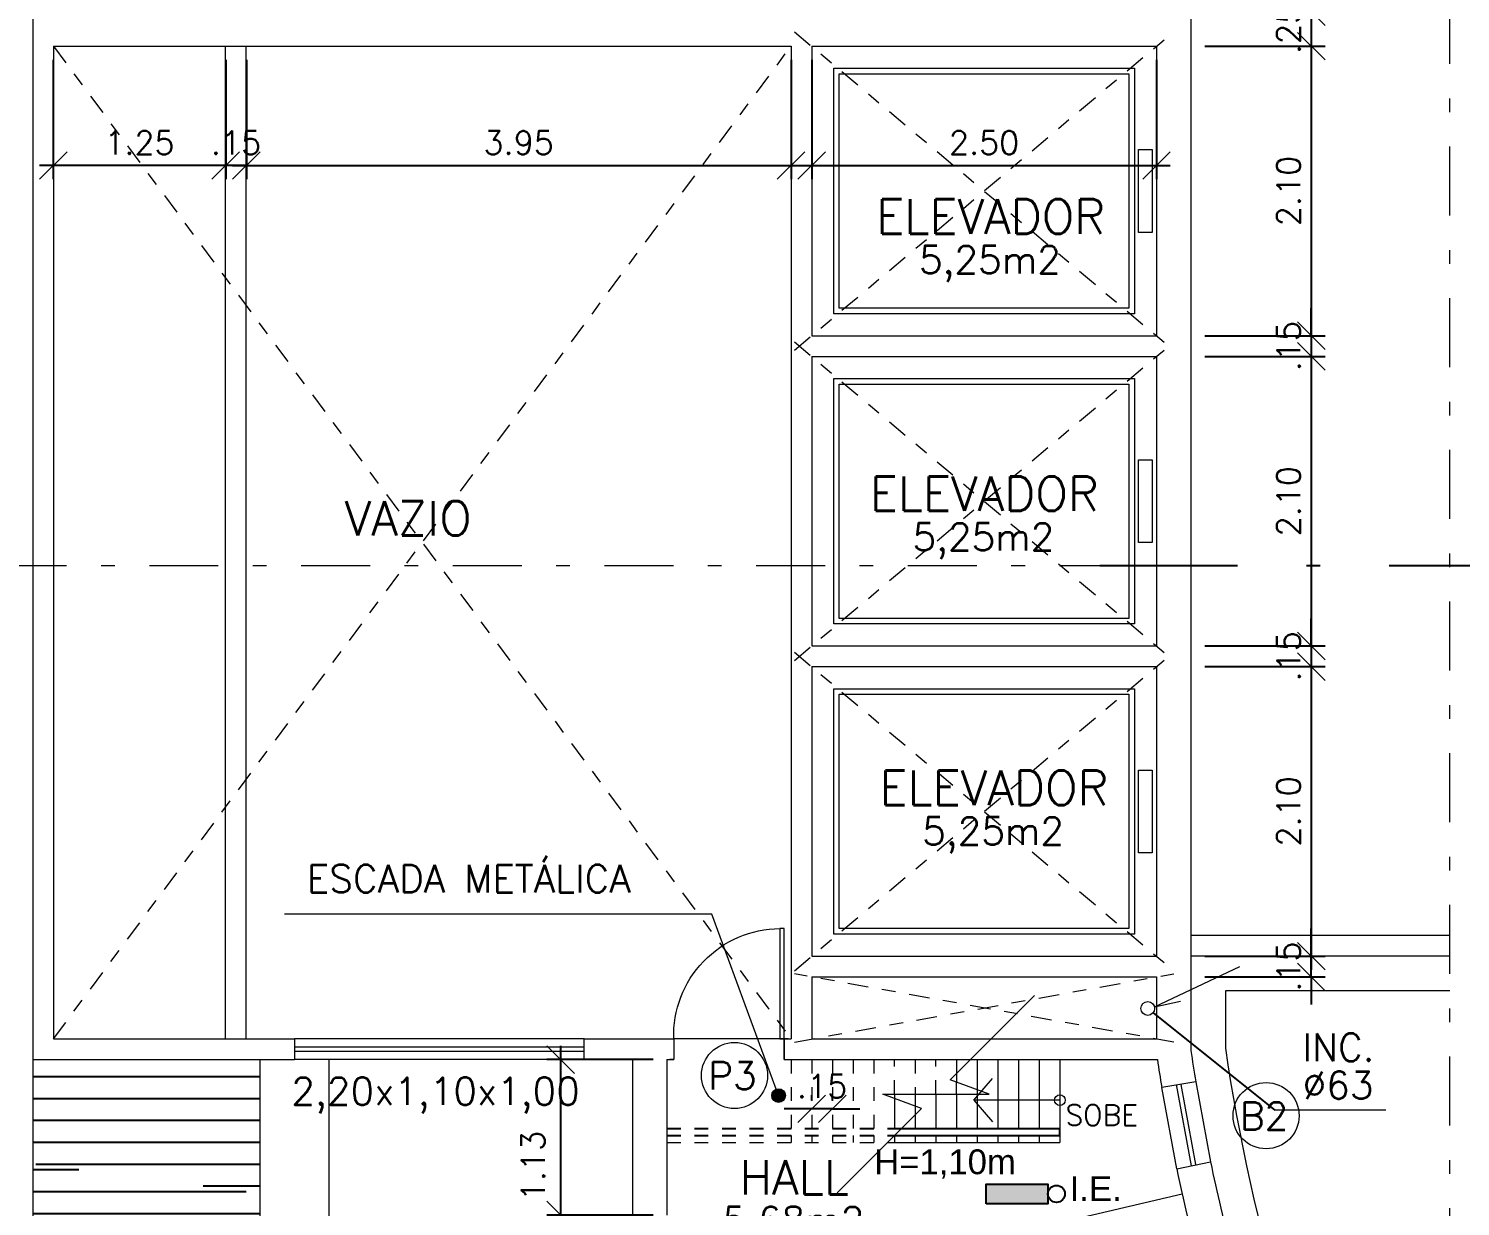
# Model space of a CAD drawing. Header units: millimetres. Extents: x 521 to 1055, y 261 to 520.
# Drawn here: x 704.57 to 714.95, y 281.83 to 290.37 of the extents above; entities that cross this region are included whole.
import ezdxf
from ezdxf.enums import TextEntityAlignment as Align

# ---------------------------------------------------------------- set-up
doc = ezdxf.new("R2010")
doc.units = ezdxf.units.MM
for name, pattern in [('CONTINU', [0]), ('DASHDOT', [1, 0.5, -0.25, 0, -0.25]), ('DASHDOTX2', [2, 1, -0.5, 0, -0.5])]:
    doc.linetypes.add(name, pattern=pattern)
doc.layers.add('0.1', color=8, linetype='Continuous', lineweight=13)
doc.layers.add('ppci', color=8, linetype='Continuous')
doc.styles.add('80X50', font='romans.shx')
doc.styles.add('ROMANS', font='romans')
doc.styles.get("Standard").update_dxf_attribs({"font": 'romans.shx'})
doc.styles.add('STYLE1', font='sanss___.ttf')
doc.dimstyles.new('Fares Eng - 50', dxfattribs={"dimscale": 2, "dimtxt": 0.085, "dimasz": 0.1, "dimexe": 0.05, "dimexo": 0.05, "dimgap": 0.04, "dimtad": 1, "dimzin": 4, "dimdsep": 46, "dimtxsty": 'ROMANS', "dimblk1": 'OBLIQUE', "dimblk2": 'OBLIQUE', "dimsah": 1, "dimcen": 0.05, "dimdle": 0.05, "dimclrd": 8, "dimclre": 8, "dimclrt": 8, "dimaunit": 1, "dimadec": 0, "dimazin": 0, "dimtfac": 1, "dimtix": 1, "dimtmove": 2, "dimatfit": 0, "dimldrblk": 'OPEN90', "dimfxl": 1, "dimtolj": 1, "dimtzin": 0, "dimarcsym": 0})

# ---------------------------------------------------------------- blocks, each defined once
blk = doc.blocks.new('ÁREA')
for p in [(0.00005, 0.003762), (0, 0)]:
    blk.add_attdef('COMPARTIMENTO', text='', height=0.0025).set_placement(p, align=Align.CENTER)
at = {"color": 1}
for p in [(-0.00005, -0.003762), (-0.000099, -0.007523)]:
    blk.add_attdef('ÁREA', text='', height=0.002, dxfattribs=at).set_placement(p, align=Align.CENTER)
blk = doc.blocks.new('_OBLIQUE')
at = {"color": 0, "linetype": 'ByBlock'}
blk.add_line((-0.5, -0.5), (0.5, 0.5), dxfattribs=at)
blk = doc.blocks.new('*D2324')
at = {"layer": '0.1', "color": 8, "linetype": 'CONTINU', "lineweight": -2, "transparency": 16777216}
for p, q in [((713.868, 290.497), (713.868, 290.697)), ((713.095, 290.497), (713.968, 290.497)), ((713.868, 290.497), (713.868, 290.247)), ((713.095, 290.247), (713.968, 290.247)), ((713.868, 290.247), (713.868, 290.047))]:
    blk.add_line(p, q, dxfattribs=at)
at = {"layer": 'DEFPOINTS', "color": 0, "linetype": 'CONTINU', "lineweight": -2, "transparency": 16777216}
for p in [(712.995, 290.497), (712.995, 290.247), (713.868, 290.247)]:
    blk.add_point(p, dxfattribs=at)
at = {"layer": '0.1', "color": 8, "linetype": 'CONTINU', "lineweight": -2, "transparency": 16777216, "xscale": 0.2, "yscale": 0.2, "zscale": 0.2}
for p, rotation in [((713.868, 290.497), 270), ((713.868, 290.247), 90)]:
    blk.add_blockref('_OBLIQUE', p, dxfattribs=dict(at, rotation=rotation))
at = {"layer": '0.1', "color": 8, "linetype": 'CONTINU', "transparency": 16777216, "insert": (713.703, 290.372), "char_height": 0.17, "attachment_point": 5, "rotation": 90, "style": 'ROMANS'}
blk.add_mtext('\\A1;.25', dxfattribs=at)
blk = doc.blocks.new('_Open90')
at = {"color": 0, "linetype": 'ByBlock', "lineweight": -2}
for p, q in [((0, 0), (-1, 0)), ((-0.5, 0.5), (0, 0)), ((0, 0), (-0.5, -0.5))]:
    blk.add_line(p, q, dxfattribs=at)
blk = doc.blocks.new('*D2325')
at = {"layer": '0.1', "color": 8, "linetype": 'CONTINU', "lineweight": -2, "transparency": 16777216}
for p, q in [((713.868, 290.347), (713.868, 288.047)), ((713.095, 290.247), (713.968, 290.247)), ((713.095, 288.147), (713.968, 288.147))]:
    blk.add_line(p, q, dxfattribs=at)
at = {"layer": 'DEFPOINTS', "color": 0, "linetype": 'CONTINU', "lineweight": -2, "transparency": 16777216}
for p in [(712.995, 290.247), (712.995, 288.147), (713.868, 288.147)]:
    blk.add_point(p, dxfattribs=at)
at = {"layer": '0.1', "color": 8, "linetype": 'CONTINU', "lineweight": -2, "transparency": 16777216, "xscale": 0.2, "yscale": 0.2, "zscale": 0.2}
for p, rotation in [((713.868, 290.247), 90), ((713.868, 288.147), 270)]:
    blk.add_blockref('_OBLIQUE', p, dxfattribs=dict(at, rotation=rotation))
at = {"layer": '0.1', "color": 8, "linetype": 'CONTINU', "transparency": 16777216, "insert": (713.703, 289.197), "char_height": 0.17, "attachment_point": 5, "rotation": 90, "style": 'ROMANS'}
blk.add_mtext('\\A1;2.10', dxfattribs=at)
blk = doc.blocks.new('*D2326')
at = {"layer": '0.1', "color": 8, "linetype": 'CONTINU', "lineweight": -2, "transparency": 16777216}
for p, q in [((713.868, 288.147), (713.868, 288.347)), ((713.095, 288.147), (713.968, 288.147)), ((713.868, 288.147), (713.868, 287.997)), ((713.095, 287.997), (713.968, 287.997)), ((713.868, 287.997), (713.868, 287.797))]:
    blk.add_line(p, q, dxfattribs=at)
at = {"layer": 'DEFPOINTS', "color": 0, "linetype": 'CONTINU', "lineweight": -2, "transparency": 16777216}
for p in [(712.995, 288.147), (712.995, 287.997), (713.868, 287.997)]:
    blk.add_point(p, dxfattribs=at)
at = {"layer": '0.1', "color": 8, "linetype": 'CONTINU', "lineweight": -2, "transparency": 16777216, "xscale": 0.2, "yscale": 0.2, "zscale": 0.2}
for p, rotation in [((713.868, 288.147), 270), ((713.868, 287.997), 90)]:
    blk.add_blockref('_OBLIQUE', p, dxfattribs=dict(at, rotation=rotation))
at = {"layer": '0.1', "color": 8, "linetype": 'CONTINU', "transparency": 16777216, "insert": (713.703, 288.072), "char_height": 0.17, "attachment_point": 5, "rotation": 90, "style": 'ROMANS'}
blk.add_mtext('\\A1;.15', dxfattribs=at)
blk = doc.blocks.new('*D2327')
at = {"layer": '0.1', "color": 8, "linetype": 'CONTINU', "lineweight": -2, "transparency": 16777216}
for p, q in [((713.868, 288.097), (713.868, 285.797)), ((713.095, 287.997), (713.968, 287.997)), ((713.095, 285.897), (713.968, 285.897))]:
    blk.add_line(p, q, dxfattribs=at)
at = {"layer": 'DEFPOINTS', "color": 0, "linetype": 'CONTINU', "lineweight": -2, "transparency": 16777216}
for p in [(712.995, 287.997), (712.995, 285.897), (713.868, 285.897)]:
    blk.add_point(p, dxfattribs=at)
at = {"layer": '0.1', "color": 8, "linetype": 'CONTINU', "lineweight": -2, "transparency": 16777216, "xscale": 0.2, "yscale": 0.2, "zscale": 0.2}
for p, rotation in [((713.868, 287.997), 90), ((713.868, 285.897), 270)]:
    blk.add_blockref('_OBLIQUE', p, dxfattribs=dict(at, rotation=rotation))
at = {"layer": '0.1', "color": 8, "linetype": 'CONTINU', "transparency": 16777216, "insert": (713.703, 286.947), "char_height": 0.17, "attachment_point": 5, "rotation": 90, "style": 'ROMANS'}
blk.add_mtext('\\A1;2.10', dxfattribs=at)
blk = doc.blocks.new('*D2328')
at = {"layer": '0.1', "color": 8, "linetype": 'CONTINU', "lineweight": -2, "transparency": 16777216}
for p, q in [((713.868, 285.897), (713.868, 286.097)), ((713.095, 285.897), (713.968, 285.897)), ((713.868, 285.897), (713.868, 285.747)), ((713.095, 285.747), (713.968, 285.747)), ((713.868, 285.747), (713.868, 285.547))]:
    blk.add_line(p, q, dxfattribs=at)
at = {"layer": 'DEFPOINTS', "color": 0, "linetype": 'CONTINU', "lineweight": -2, "transparency": 16777216}
for p in [(712.995, 285.897), (712.995, 285.747), (713.868, 285.747)]:
    blk.add_point(p, dxfattribs=at)
at = {"layer": '0.1', "color": 8, "linetype": 'CONTINU', "lineweight": -2, "transparency": 16777216, "xscale": 0.2, "yscale": 0.2, "zscale": 0.2}
for p, rotation in [((713.868, 285.897), 270), ((713.868, 285.747), 90)]:
    blk.add_blockref('_OBLIQUE', p, dxfattribs=dict(at, rotation=rotation))
at = {"layer": '0.1', "color": 8, "linetype": 'CONTINU', "transparency": 16777216, "insert": (713.703, 285.822), "char_height": 0.17, "attachment_point": 5, "rotation": 90, "style": 'ROMANS'}
blk.add_mtext('\\A1;.15', dxfattribs=at)
blk = doc.blocks.new('*D2329')
at = {"layer": '0.1', "color": 8, "linetype": 'CONTINU', "lineweight": -2, "transparency": 16777216}
for p, q in [((713.868, 285.847), (713.868, 283.547)), ((713.095, 285.747), (713.968, 285.747)), ((713.095, 283.647), (713.968, 283.647))]:
    blk.add_line(p, q, dxfattribs=at)
at = {"layer": 'DEFPOINTS', "color": 0, "linetype": 'CONTINU', "lineweight": -2, "transparency": 16777216}
for p in [(712.995, 285.747), (712.995, 283.647), (713.868, 283.647)]:
    blk.add_point(p, dxfattribs=at)
at = {"layer": '0.1', "color": 8, "linetype": 'CONTINU', "lineweight": -2, "transparency": 16777216, "xscale": 0.2, "yscale": 0.2, "zscale": 0.2}
for p, rotation in [((713.868, 285.747), 90), ((713.868, 283.647), 270)]:
    blk.add_blockref('_OBLIQUE', p, dxfattribs=dict(at, rotation=rotation))
at = {"layer": '0.1', "color": 8, "linetype": 'CONTINU', "transparency": 16777216, "insert": (713.703, 284.697), "char_height": 0.17, "attachment_point": 5, "rotation": 90, "style": 'ROMANS'}
blk.add_mtext('\\A1;2.10', dxfattribs=at)
blk = doc.blocks.new('*D2358')
at = {"layer": '0.1', "color": 8, "linetype": 'CONTINU', "lineweight": -2, "transparency": 16777216}
for p, q in [((708.424, 282.997), (708.424, 281.67)), ((709.095, 282.897), (708.324, 282.897)), ((709.095, 281.77), (708.324, 281.77))]:
    blk.add_line(p, q, dxfattribs=at)
at = {"layer": 'DEFPOINTS', "color": 0, "linetype": 'CONTINU', "lineweight": -2, "transparency": 16777216}
for p in [(709.195, 282.897), (708.424, 281.77), (709.195, 281.77)]:
    blk.add_point(p, dxfattribs=at)
at = {"layer": '0.1', "color": 8, "linetype": 'CONTINU', "lineweight": -2, "transparency": 16777216, "xscale": 0.2, "yscale": 0.2, "zscale": 0.2}
for p, rotation in [((708.424, 282.897), 90), ((708.424, 281.77), 270)]:
    blk.add_blockref('_OBLIQUE', p, dxfattribs=dict(at, rotation=rotation))
at = {"layer": '0.1', "color": 8, "linetype": 'CONTINU', "transparency": 16777216, "insert": (708.224, 282.125), "char_height": 0.17, "attachment_point": 5, "rotation": 90, "style": 'ROMANS'}
blk.add_mtext('\\A1;1.13', dxfattribs=at)
blk = doc.blocks.new('*D2338')
at = {"layer": '0.1', "color": 8, "linetype": 'CONTINU', "lineweight": -2, "transparency": 16777216}
for p, q in [((713.868, 283.647), (713.868, 283.847)), ((713.095, 283.647), (713.968, 283.647)), ((713.868, 283.497), (713.868, 283.647)), ((713.095, 283.497), (713.968, 283.497)), ((713.868, 283.497), (713.868, 283.297))]:
    blk.add_line(p, q, dxfattribs=at)
at = {"layer": 'DEFPOINTS', "color": 0, "linetype": 'CONTINU', "lineweight": -2, "transparency": 16777216}
for p in [(712.995, 283.647), (713.868, 283.647), (712.995, 283.497)]:
    blk.add_point(p, dxfattribs=at)
at = {"layer": '0.1', "color": 8, "linetype": 'CONTINU', "lineweight": -2, "transparency": 16777216, "xscale": 0.2, "yscale": 0.2, "zscale": 0.2}
for p, rotation in [((713.868, 283.647), 270), ((713.868, 283.497), 90)]:
    blk.add_blockref('_OBLIQUE', p, dxfattribs=dict(at, rotation=rotation))
at = {"layer": '0.1', "color": 8, "linetype": 'CONTINU', "transparency": 16777216, "insert": (713.703, 283.572), "char_height": 0.17, "attachment_point": 5, "rotation": 90, "style": 'ROMANS'}
blk.add_mtext('\\A1;.15', dxfattribs=at)
blk = doc.blocks.new('P80')
for points in [[(0, 0.86), (0, 0.83), (0.15, 0.83), (0.15, 0.86)], [(0, 0), (0, 0.03), (0.15, 0.03), (0.15, 0)]]:
    blk.add_lwpolyline(points)
blk.add_lwpolyline([(-0.8, 0.06), (0, 0.06), (0, 0.03), (-0.8, 0.03)], close=True)
at = {"color": 8}
blk.add_arc((-0.025, 0.056), 0.775, 88.1408, 179.6698, dxfattribs=at)
blk = doc.blocks.new('*D2364')
at = {"layer": '0.1', "color": 8, "lineweight": -2, "transparency": 16777216}
for p, q in [((706.145, 290.147), (706.145, 289.282)), ((710.095, 290.147), (710.095, 289.282)), ((706.045, 289.382), (710.195, 289.382))]:
    blk.add_line(p, q, dxfattribs=at)
at = {"layer": 'DEFPOINTS', "color": 0, "lineweight": -2, "transparency": 16777216}
for p in [(706.145, 290.247), (710.095, 290.247), (710.095, 289.382)]:
    blk.add_point(p, dxfattribs=at)
at = {"layer": '0.1', "color": 8, "lineweight": -2, "transparency": 16777216, "xscale": 0.2, "yscale": 0.2, "zscale": 0.2, "rotation": 180}
blk.add_blockref('_OBLIQUE', (706.145, 289.382), dxfattribs=at)
at = {"layer": '0.1', "color": 8, "lineweight": -2, "transparency": 16777216, "xscale": 0.2, "yscale": 0.2, "zscale": 0.2}
blk.add_blockref('_OBLIQUE', (710.095, 289.382), dxfattribs=at)
at = {"layer": '0.1', "color": 8, "transparency": 16777216, "insert": (708.12, 289.547), "char_height": 0.17, "attachment_point": 5, "style": 'ROMANS'}
blk.add_mtext('\\A1;3.95', dxfattribs=at)
blk = doc.blocks.new('*D2365')
at = {"layer": '0.1', "color": 8, "lineweight": -2, "transparency": 16777216}
for p, q in [((710.245, 290.147), (710.245, 289.282)), ((712.745, 290.147), (712.745, 289.282)), ((710.145, 289.382), (712.845, 289.382))]:
    blk.add_line(p, q, dxfattribs=at)
at = {"layer": 'DEFPOINTS', "color": 0, "lineweight": -2, "transparency": 16777216}
for p in [(710.245, 290.247), (712.745, 290.247), (712.745, 289.382)]:
    blk.add_point(p, dxfattribs=at)
at = {"layer": '0.1', "color": 8, "lineweight": -2, "transparency": 16777216, "xscale": 0.2, "yscale": 0.2, "zscale": 0.2, "rotation": 180}
blk.add_blockref('_OBLIQUE', (710.245, 289.382), dxfattribs=at)
at = {"layer": '0.1', "color": 8, "lineweight": -2, "transparency": 16777216, "xscale": 0.2, "yscale": 0.2, "zscale": 0.2}
blk.add_blockref('_OBLIQUE', (712.745, 289.382), dxfattribs=at)
at = {"layer": '0.1', "color": 8, "transparency": 16777216, "insert": (711.495, 289.547), "char_height": 0.17, "attachment_point": 5, "style": 'ROMANS'}
blk.add_mtext('\\A1;2.50', dxfattribs=at)
blk = doc.blocks.new('*D2357')
at = {"layer": '0.1', "color": 8, "linetype": 'CONTINU', "lineweight": -2, "transparency": 16777216}
for p, q in [((710.245, 282.6), (710.245, 282.64)), ((710.395, 282.6), (710.395, 282.64)), ((710.245, 282.54), (710.045, 282.54)), ((710.395, 282.54), (710.245, 282.54)), ((710.395, 282.54), (710.595, 282.54))]:
    blk.add_line(p, q, dxfattribs=at)
at = {"layer": 'DEFPOINTS', "color": 0, "linetype": 'CONTINU', "lineweight": -2, "transparency": 16777216}
for p in [(710.245, 282.54), (710.245, 282.5), (710.395, 282.5)]:
    blk.add_point(p, dxfattribs=at)
at = {"layer": '0.1', "color": 8, "linetype": 'CONTINU', "lineweight": -2, "transparency": 16777216, "xscale": 0.2, "yscale": 0.2, "zscale": 0.2}
blk.add_blockref('_OBLIQUE', (710.245, 282.54), dxfattribs=at)
at = {"layer": '0.1', "color": 8, "linetype": 'CONTINU', "lineweight": -2, "transparency": 16777216, "xscale": 0.2, "yscale": 0.2, "zscale": 0.2, "rotation": 180}
blk.add_blockref('_OBLIQUE', (710.395, 282.54), dxfattribs=at)
at = {"layer": '0.1', "color": 8, "linetype": 'CONTINU', "transparency": 16777216, "insert": (710.32, 282.705), "char_height": 0.17, "attachment_point": 5, "style": 'ROMANS'}
blk.add_mtext('\\A1;.15', dxfattribs=at)
blk = doc.blocks.new('*D3167')
at = {"layer": '0.1', "color": 8, "linetype": 'CONTINU', "lineweight": -2, "transparency": 16777216}
for p, q in [((705.995, 290.147), (705.995, 289.282)), ((706.145, 290.147), (706.145, 289.282)), ((705.995, 289.382), (705.795, 289.382)), ((706.145, 289.382), (705.995, 289.382)), ((706.145, 289.382), (706.345, 289.382))]:
    blk.add_line(p, q, dxfattribs=at)
at = {"layer": 'DEFPOINTS', "color": 0, "linetype": 'CONTINU', "lineweight": -2, "transparency": 16777216}
for p in [(705.995, 290.247), (706.145, 290.247), (705.995, 289.382)]:
    blk.add_point(p, dxfattribs=at)
at = {"layer": '0.1', "color": 8, "linetype": 'CONTINU', "lineweight": -2, "transparency": 16777216, "xscale": 0.2, "yscale": 0.2, "zscale": 0.2}
blk.add_blockref('_OBLIQUE', (705.995, 289.382), dxfattribs=at)
at = {"layer": '0.1', "color": 8, "linetype": 'CONTINU', "lineweight": -2, "transparency": 16777216, "xscale": 0.2, "yscale": 0.2, "zscale": 0.2, "rotation": 180}
blk.add_blockref('_OBLIQUE', (706.145, 289.382), dxfattribs=at)
at = {"layer": '0.1', "color": 8, "linetype": 'CONTINU', "lineweight": -2, "transparency": 16777216, "insert": (706.07, 289.547), "char_height": 0.17, "attachment_point": 5, "style": 'ROMANS'}
blk.add_mtext('\\A1;.15', dxfattribs=at)
blk = doc.blocks.new('*D3168')
at = {"layer": '0.1', "color": 8, "linetype": 'CONTINU', "lineweight": -2, "transparency": 16777216}
for p, q in [((704.745, 290.147), (704.745, 289.282)), ((705.995, 290.147), (705.995, 289.282)), ((706.095, 289.382), (704.645, 289.382))]:
    blk.add_line(p, q, dxfattribs=at)
at = {"layer": 'DEFPOINTS', "color": 0, "linetype": 'CONTINU', "lineweight": -2, "transparency": 16777216}
for p in [(704.745, 290.247), (705.995, 290.247), (704.745, 289.382)]:
    blk.add_point(p, dxfattribs=at)
at = {"layer": '0.1', "color": 8, "linetype": 'CONTINU', "lineweight": -2, "transparency": 16777216, "xscale": 0.2, "yscale": 0.2, "zscale": 0.2, "rotation": 180}
blk.add_blockref('_OBLIQUE', (704.745, 289.382), dxfattribs=at)
at = {"layer": '0.1', "color": 8, "linetype": 'CONTINU', "lineweight": -2, "transparency": 16777216, "xscale": 0.2, "yscale": 0.2, "zscale": 0.2}
blk.add_blockref('_OBLIQUE', (705.995, 289.382), dxfattribs=at)
at = {"layer": '0.1', "color": 8, "linetype": 'CONTINU', "lineweight": -2, "transparency": 16777216, "insert": (705.37, 289.547), "char_height": 0.17, "attachment_point": 5, "style": 'ROMANS'}
blk.add_mtext('\\A1;1.25', dxfattribs=at)

msp = doc.modelspace()

# ---------------------------------------------------------------- hatches: boundary and pattern name
at = {"layer": '0.1', "linetype": 'CONTINU', "lineweight": -2}
h = msp.add_hatch(dxfattribs=at)
h.set_pattern_fill('ANSI31', color=8, scale=0.05, angle=135, style=0)
h.paths.add_polyline_path([(690.79478, 297.53825), (690.79478, 295.76692), (698.24478, 295.85736), (698.24478, 297.53825)])
h.paths.add_polyline_path([(690.79478, 295.76692), (690.79478, 294.47119), (698.24478, 293.62995), (698.24478, 295.85736)])
h.paths.add_polyline_path([(690.79478, 294.47119), (690.79478, 286.53418), (695.37452, 286.60085), (695.91685, 287.15877), (696.45064, 286.61651), (698.24478, 286.64263), (698.24478, 293.62995)])
h.paths.add_polyline_path([(695.46908, 286.48444), (695.26136, 286.48444), (695.37452, 286.60085), (690.79478, 286.53418), (690.79478, 283.94658), (698.24478, 282.97269), (698.24478, 286.48034), (696.36472, 286.48034, -1.00458832)])
h.paths.add_polyline_path([(698.24478, 282.97269), (690.79478, 283.94658), (690.79478, 275.71878), (698.24478, 275.71878)])
h.paths.add_polyline_path([(706.24478, 275.71878), (706.24478, 281.92691), (704.5953, 282.14254), (704.5953, 279.49695), (699.4953, 279.49695), (699.4953, 282.80922), (698.24478, 282.97269), (698.24478, 275.71878)])
h.paths.add_polyline_path([(699.4953, 290.49695), (699.4953, 291.84695), (704.5953, 291.84695), (704.5953, 290.49695), (705.69478, 290.49695), (705.69478, 292.78871), (698.24478, 293.62995), (698.24478, 286.64263), (699.49478, 286.66083), (699.49478, 290.49695)])
h.paths.add_polyline_path([(699.49478, 286.48034), (698.84174, 286.48034), (698.24478, 286.48034), (698.24478, 282.97269), (699.4953, 282.80922), (699.4953, 282.89695), (699.49478, 282.89695)])
h.paths.add_polyline_path([(705.69478, 292.78871), (705.69478, 295.94779), (698.24478, 295.85736), (698.24478, 293.62995)])
h.paths.add_polyline_path([(698.24478, 297.53825), (698.24478, 295.85736), (705.69478, 295.94779), (705.69478, 297.53825)])
h.paths.add_polyline_path([(694.99969, 283.65199), (694.99969, 287.31389), (694.69969, 287.31389), (694.69969, 283.65199)], flags=9)
h.paths.add_polyline_path([(697.50337, 285.23624), (697.50337, 286.10767), (697.80337, 286.10767), (697.80337, 285.23624)], flags=24)
h.paths.add_polyline_path([(695.63696, 283.67103), (695.63696, 284.45675), (695.33696, 284.45675), (695.33696, 283.67103)], flags=24)
h.paths.add_polyline_path([(698.49551, 281.14219), (698.49551, 281.85171), (698.79551, 281.85171), (698.79551, 281.14219)], flags=24)
h.paths.add_polyline_path([(701.52759, 279.37874), (701.52759, 275.71683), (701.82759, 275.71683), (701.82759, 279.37874)], flags=9)
h.paths.add_polyline_path([(700.89032, 279.35969), (700.89032, 278.57397), (701.19032, 278.57397), (701.19032, 279.35969)], flags=24)
h.paths.add_polyline_path([(698.49551, 289.31719), (698.49551, 290.02671), (698.79551, 290.02671), (698.79551, 289.31719)], flags=24)
h.paths.add_polyline_path([(701.68205, 292.6503), (702.39158, 292.6503), (702.39158, 292.3503), (701.68205, 292.3503)], flags=24)
h.paths.add_polyline_path([(701.69054, 293.07076), (702.40006, 293.07076), (702.40006, 292.77076), (701.69054, 292.77076)], flags=24)
h.paths.add_polyline_path([(698.49551, 285.14219), (698.49551, 285.85171), (698.79551, 285.85171), (698.79551, 285.14219)], flags=24)
h.paths.add_polyline_path([(701.52759, 297.10566), (701.52759, 293.44376), (701.82759, 293.44376), (701.82759, 297.10566)], flags=9)
h.paths.add_polyline_path([(700.89032, 296.34816), (700.89032, 295.56244), (701.19032, 295.56244), (701.19032, 296.34816)], flags=9)
h.paths.add_polyline_path([(700.19427, 296.86341), (701.0657, 296.86341), (701.0657, 296.56341), (700.19427, 296.56341)], flags=24)
h = msp.add_hatch(dxfattribs=at)
h.set_pattern_fill('ANSI31', color=8, scale=0.05, angle=135, style=0)
h.set_pattern_definition([(180, (28.07912, 42.90316), (-3e-17, -0.15875), [])])
h.paths.add_polyline_path([(706.24478, 281.92691), (706.24478, 282.89695), (704.5953, 282.89695), (704.5953, 282.14254)])
at = {"layer": '0.1', "linetype": 'CONTINU'}
msp.add_hatch(color=8, dxfattribs=at).paths.add_polyline_path([(710.05456, 282.63605, 1), (709.95488, 282.63605, 1)])
at = {"layer": 'ppci'}
msp.add_hatch(color=10, dxfattribs=at).paths.add_polyline_path([(711.95825, 281.85168), (711.95825, 281.99418), (711.50972, 281.99418), (711.50972, 281.85168)])

# ---------------------------------------------------------------- linework, layer by layer
at = {"layer": '0.1', "color": 8, "linetype": 'DASHDOTX2', "ltscale": 0.5}
for p, q in [((714.87314, 274.71878), (714.87314, 298.53825)), ((698.84174, 286.48034), (712.33333, 286.48034))]:
    msp.add_line(p, q, dxfattribs=at)
at = {"layer": '0.1', "color": 7}
for p, q in [((712.99478, 295.39695), (712.99478, 283.79695)), ((704.5953, 290.49695), (704.5953, 286.34695)), ((704.7453, 290.24695), (710.09478, 290.24695)), ((704.7453, 290.24695), (704.7453, 286.34695)), ((710.09478, 290.24695), (710.09478, 289.67195)), ((710.24478, 290.24695), (710.24478, 289.67195)), ((710.24478, 290.24695), (712.74478, 290.24695)), ((712.74478, 290.24695), (712.74478, 288.14695)), ((710.09478, 289.67195), (710.09478, 287.42195)), ((710.24478, 289.67195), (710.24478, 288.14695)), ((710.24478, 288.14695), (712.74478, 288.14695)), ((710.24478, 287.99695), (712.74478, 287.99695)), ((710.24478, 287.99695), (710.24478, 287.42195)), ((712.74478, 287.99695), (712.74478, 285.89695)), ((710.09478, 287.42195), (710.09478, 285.17195)), ((710.24478, 287.42195), (710.24478, 285.89695)), ((704.5953, 286.34695), (704.5953, 279.49695)), ((704.7453, 286.34695), (704.7453, 283.04695)), ((710.24478, 285.89695), (712.74478, 285.89695)), ((710.24478, 285.74695), (712.74478, 285.74695)), ((710.24478, 285.74695), (710.24478, 285.17195)), ((712.74478, 285.74695), (712.74478, 283.64695)), ((710.09478, 285.17195), (710.09478, 283.04695)), ((710.24478, 285.17195), (710.24478, 283.64695)), ((712.99478, 283.79695), (712.99478, 282.96296)), ((710.24478, 283.64695), (712.74478, 283.64695)), ((710.24478, 283.49695), (712.74478, 283.49695)), ((710.24478, 283.49695), (710.24478, 283.04695)), ((712.74478, 283.49695), (712.74478, 283.04695)), ((704.7453, 283.04695), (706.49478, 283.04695)), ((706.49478, 283.04695), (706.49478, 282.89695)), ((708.59478, 282.89695), (708.59478, 283.04695)), ((708.59478, 283.04695), (709.24478, 283.04695)), ((709.24478, 283.04695), (709.24478, 282.89695)), ((710.04478, 282.89695), (710.04478, 283.04695)), ((710.04478, 283.04695), (710.09478, 283.04695)), ((710.24478, 283.04695), (712.74478, 283.04695)), ((704.5953, 282.89695), (706.49478, 282.89695)), ((708.59478, 282.89695), (708.94478, 282.89695)), ((708.94478, 282.89695), (708.94478, 281.74575)), ((709.19478, 282.89695), (709.24478, 282.89695)), ((709.19478, 282.89695), (709.19478, 281.76958)), ((710.04478, 282.89695), (712.75176, 282.89695)), ((713.02965, 282.73567), (712.78288, 282.69565)), ((712.89189, 282.10549), (713.13668, 282.15627))]:
    msp.add_line(p, q, dxfattribs=at)
at = {"layer": '0.1', "color": 8, "linetype": 'DASHDOT', "ltscale": 0.3}
for p, q in [((710.11978, 290.35195), (712.86978, 288.04195)), ((710.11978, 288.04195), (712.86978, 290.35195)), ((704.7453, 283.04695), (710.09478, 290.24695)), ((704.7453, 290.24695), (710.09478, 283.04695)), ((710.11978, 288.10195), (712.86978, 285.79195)), ((710.11978, 285.79195), (712.86978, 288.10195)), ((710.11978, 285.85195), (712.86978, 283.54195)), ((710.11978, 283.54195), (712.86978, 285.85195)), ((710.11978, 283.02445), (712.86978, 283.51945)), ((712.86978, 283.02445), (710.11978, 283.51945))]:
    msp.add_line(p, q, dxfattribs=at)
at = {"layer": '0.1', "color": 8}
for p, q in [((705.99478, 283.04695), (705.99478, 290.24695)), ((706.14478, 283.04695), (706.14478, 290.24695)), ((714.87314, 283.79695), (712.99478, 283.79695)), ((714.87314, 283.64695), (712.99478, 283.64695)), ((714.87314, 283.39695), (713.24478, 283.39695)), ((713.24478, 283.39695), (713.24478, 282.98104)), ((711.42024, 282.60311), (711.55499, 282.76052)), ((712.04478, 282.60311), (711.42024, 282.60311)), ((711.42024, 282.60311), (711.55499, 282.4457))]:
    msp.add_line(p, q, dxfattribs=at)
at = {"layer": '0.1', "color": 8, "linetype": 'DASHDOTX2', "lineweight": -2}
msp.add_line((712.33333, 286.48034), (715.23215, 286.48034), dxfattribs=at)
at = {"layer": '0.1', "color": 8, "linetype": 'CONTINU'}
for p, q in [((709.52155, 283.95265), (706.42117, 283.95265)), ((710.00472, 282.63605), (709.52155, 283.95265)), ((712.73045, 283.27891), (713.34922, 283.57167)), ((712.73045, 283.27891), (712.91836, 283.32038)), ((708.59478, 283.04695), (706.49478, 283.04695)), ((710.04478, 283.04695), (709.24478, 283.04695)), ((708.59478, 282.98695), (706.49478, 282.98695)), ((708.59478, 282.95695), (706.49478, 282.95695)), ((706.24478, 275.71878), (706.24478, 282.89695)), ((708.59478, 282.89695), (706.49478, 282.89695)), ((706.74478, 275.71878), (706.74478, 282.89695)), ((711.29478, 282.89695), (711.29478, 282.73351)), ((711.44478, 282.89695), (711.44478, 282.39695)), ((711.59478, 282.89695), (711.59478, 282.39695)), ((711.74478, 282.89695), (711.74478, 282.39695)), ((711.89478, 282.89695), (711.89478, 282.39695)), ((712.04478, 282.89695), (712.04478, 282.39695)), ((713.02965, 282.73567), (713.13668, 282.15627)), ((710.84478, 282.64695), (710.84478, 282.39695)), ((710.99478, 282.64695), (710.99478, 282.39695)), ((711.14478, 282.64695), (711.14478, 282.39695)), ((711.29478, 282.64695), (711.29478, 282.39695)), ((712.89189, 282.10549), (712.78288, 282.69565)), ((713.00006, 282.12547), (712.89105, 282.71563)), ((712.92148, 282.71569), (713.02851, 282.13628)), ((714.40922, 282.53039), (713.60403, 282.53039)), ((710.09478, 282.34695), (710.09478, 282.29695)), ((710.24478, 282.34695), (710.24478, 282.29695)), ((710.39478, 282.34695), (710.39478, 282.29695)), ((710.54478, 282.34695), (710.54478, 282.29695)), ((710.69478, 282.34695), (710.69478, 282.29695)), ((710.84478, 282.34695), (710.84478, 282.29695)), ((710.99478, 282.34695), (710.99478, 282.29695)), ((711.14478, 282.34695), (711.14478, 282.29695)), ((711.29478, 282.34695), (711.29478, 282.29695)), ((711.44478, 282.34695), (711.44478, 282.29695)), ((711.59478, 282.34695), (711.59478, 282.29695)), ((711.74478, 282.34695), (711.74478, 282.29695)), ((711.89478, 282.34695), (711.89478, 282.29695)), ((712.04478, 282.34695), (712.04478, 282.29695)), ((710.79554, 282.29695), (712.04478, 282.29695)), ((711.6299, 281.61904), (712.93115, 281.92249))]:
    msp.add_line(p, q, dxfattribs=at)
at = {"layer": '0.1', "color": 8, "linetype": 'CONTINU', "lineweight": -2}
msp.add_line((712.72103, 283.23735), (713.60403, 282.53039), dxfattribs=at)
at = {"layer": '0.1', "color": 8, "linetype": 'DASHDOT', "ltscale": 0.2}
for p, q in [((710.09478, 282.89695), (710.09478, 282.39695)), ((710.24478, 282.89695), (710.24478, 282.39695)), ((710.39478, 282.89695), (710.39478, 282.39695)), ((710.54478, 282.89695), (710.54478, 282.39695)), ((710.69478, 282.89695), (710.69478, 282.39695)), ((710.84478, 282.64695), (710.84478, 282.89695)), ((710.99478, 282.89695), (710.99478, 282.64695)), ((711.14478, 282.64695), (711.14478, 282.89695)), ((711.29478, 282.64695), (711.29478, 282.73351)), ((709.19478, 282.29695), (710.79554, 282.29695))]:
    msp.add_line(p, q, dxfattribs=at)
at = {"layer": '0.1', "color": 8}
for points in [[(710.40478, 290.08695), (712.58478, 290.08695), (712.58478, 288.30695), (710.40478, 288.30695)], [(710.44478, 290.04695), (712.54478, 290.04695), (712.54478, 288.34695), (710.44478, 288.34695)], [(712.61478, 289.49695), (712.71478, 289.49695), (712.71478, 288.89695), (712.61478, 288.89695)], [(710.40478, 287.83695), (712.58478, 287.83695), (712.58478, 286.05695), (710.40478, 286.05695)], [(710.44478, 287.79695), (712.54478, 287.79695), (712.54478, 286.09695), (710.44478, 286.09695)], [(712.61478, 287.24695), (712.71478, 287.24695), (712.71478, 286.64695), (712.61478, 286.64695)], [(710.40478, 285.58695), (712.58478, 285.58695), (712.58478, 283.80695), (710.40478, 283.80695)], [(710.44478, 285.54695), (712.54478, 285.54695), (712.54478, 283.84695), (710.44478, 283.84695)], [(712.61478, 284.99695), (712.71478, 284.99695), (712.71478, 284.39695), (712.61478, 284.39695)]]:
    msp.add_lwpolyline(points, close=True, dxfattribs=at)
msp.add_lwpolyline([(710.4296, 281.93101), (711.04221, 282.54362), (710.7595, 282.64695), (711.14554, 282.64695), (711.53159, 282.64695), (711.24887, 282.75028), (711.86149, 283.3629)], dxfattribs=at)
for centre, radius in [((712.68163, 283.26814), 0.05), ((709.68494, 282.78187), 0.23964), ((713.53968, 282.4904), 0.23964), ((712.04478, 282.60311), 0.03865)]:
    msp.add_circle(centre, radius, dxfattribs=at)
at = {"layer": '0.1', "color": 8, "linetype": 'CONTINU'}
msp.add_circle((710.00472, 282.63605), 0.04984, dxfattribs=at)
at = {"layer": '0.1', "color": 7}
for radius, start, end in [(13.47205, 188.234731, 189.212682), (13.72205, 188.362157, 189.212682), (13.72205, 191.718753, 194.642841), (13.47205, 191.718753, 194.642841)]:
    msp.add_arc((726.32792, 284.89254), radius, start, end, dxfattribs=at)
at = {"layer": '0.1', "color": 8}
msp.add_arc((726.32792, 284.89254), 13.22205, 188.312353, 205.481399, dxfattribs=at)
at = {"layer": 'ppci', "color": 10, "linetype": 'DASHDOT', "ltscale": 0.2}
for p, q in [((709.19478, 282.39695), (710.89554, 282.39695)), ((709.19478, 282.34695), (710.84478, 282.34695))]:
    msp.add_line(p, q, dxfattribs=at)
at = {"layer": 'ppci', "color": 10, "linetype": 'CONTINU'}
for p, q in [((710.84478, 282.34695), (712.04478, 282.34695)), ((710.89554, 282.39695), (712.04478, 282.39695))]:
    msp.add_line(p, q, dxfattribs=at)
at = {"layer": 'ppci', "color": 10, "linetype": 'CONTINU', "lineweight": -2}
msp.add_line((712.04478, 282.34695), (712.04478, 282.39695), dxfattribs=at)
at = {"layer": 'ppci', "color": 10}
msp.add_lwpolyline([(711.50972, 281.85168), (711.50972, 281.99418), (711.95825, 281.99418), (711.95825, 281.85168)], close=True, dxfattribs=at)
msp.add_circle((712.01942, 281.92293), 0.06117, dxfattribs=at)

# ---------------------------------------------------------------- block references
at = {"layer": '0.1', "color": 8}
ref = msp.add_blockref('ÁREA', (711.54358, 288.88704), dxfattribs=dict(at, xscale=133.3333333333333, yscale=133.3333333333333, zscale=133.3333333333333))
ref.add_attrib('COMPARTIMENTO', 'ELEVADOR', dxfattribs={"layer": '0', "color": 3, "height": 0.25}).set_placement((711.54358, 288.88704), align=Align.CENTER)
ref.add_attrib('ÁREA', '5,25m2', dxfattribs={"layer": '0', "color": 1, "height": 0.2}).set_placement((711.53695, 288.59908), align=Align.CENTER)
ref = msp.add_blockref('ÁREA', (711.49667, 286.87641), dxfattribs=dict(at, xscale=133.3333333333333, yscale=133.3333333333333, zscale=133.3333333333333))
ref.add_attrib('COMPARTIMENTO', 'ELEVADOR', dxfattribs={"layer": '0', "color": 3, "height": 0.25}).set_placement((711.49667, 286.87641), align=Align.CENTER)
ref.add_attrib('ÁREA', '5,25m2', dxfattribs={"layer": '0', "color": 1, "height": 0.2}).set_placement((711.49003, 286.58845), align=Align.CENTER)
ref = msp.add_blockref('ÁREA', (707.31871, 286.69833), dxfattribs=dict(at, xscale=133.3333333333333, yscale=133.3333333333333, zscale=133.3333333333333))
ref.add_attrib('COMPARTIMENTO', 'VAZIO', dxfattribs={"layer": '0', "color": 3, "height": 0.25}).set_placement((707.31871, 286.69833), align=Align.CENTER)
ref = msp.add_blockref('ÁREA', (711.56704, 284.74358), dxfattribs=dict(at, xscale=133.3333333333333, yscale=133.3333333333333, zscale=133.3333333333333))
ref.add_attrib('COMPARTIMENTO', 'ELEVADOR', dxfattribs={"layer": '0', "color": 3, "height": 0.25}).set_placement((711.56704, 284.74358), align=Align.CENTER)
ref.add_attrib('ÁREA', '5,25m2', dxfattribs={"layer": '0', "color": 1, "height": 0.2}).set_placement((711.56041, 284.45563), align=Align.CENTER)
at = {"layer": '0.1', "color": 8, "xscale": -1, "rotation": 90}
msp.add_blockref('P80', (710.07478, 283.04695), dxfattribs=at)
at = {"layer": '0.1', "color": 8}
ref = msp.add_blockref('ÁREA', (710.1184, 281.91812), dxfattribs=dict(at, xscale=133.3333333333333, yscale=133.3333333333333, zscale=133.3333333333333))
ref.add_attrib('COMPARTIMENTO', 'HALL', dxfattribs={"layer": '0', "color": 3, "height": 0.25}).set_placement((710.1184, 281.91812), align=Align.CENTER)
ref.add_attrib('ÁREA', '5,68m2', dxfattribs={"layer": '0', "color": 1, "height": 0.2}).set_placement((710.11177, 281.63017), align=Align.CENTER)

# ---------------------------------------------------------------- texts
for s, p in [('ESCADA METÁLICA', (706.58307, 284.10924)), ('INC.', (713.80462, 282.88634)), ('P3', (709.49433, 282.68036)), ('2,20x1,10x1,00', (706.47168, 282.56803)), ('Ø63', (713.80462, 282.6115)), ('B2', (713.34907, 282.38889))]:
    msp.add_text(s, height=0.2, dxfattribs=at).set_placement(p)
at = {"layer": '0.1', "color": 8, "style": '80X50'}
msp.add_text('SOBE', height=0.15, dxfattribs=at).set_placement((712.08443, 282.41983))
at = {"layer": 'ppci', "color": 10, "style": 'STYLE1'}
for s, p in [('H=1,10m', (710.69802, 282.06594)), ('I.E.', (712.11557, 281.87154))]:
    msp.add_text(s, height=0.18, dxfattribs=at).set_placement(p)

# ---------------------------------------------------------------- dimensions: what is measured, and where the dimension line sits
at = {"layer": '0.1', "color": 8, "linetype": 'CONTINU'}
for base, p1, p2, picture, middle in [((713.86836, 290.24695), (712.99478, 290.49695), (712.99478, 290.24695), '*D2324', (713.70336, 290.37195)), ((713.86836, 288.14695), (712.99478, 290.24695), (712.99478, 288.14695), '*D2325', (713.70336, 289.19695)), ((713.86836, 287.99695), (712.99478, 288.14695), (712.99478, 287.99695), '*D2326', (713.70336, 288.07195)), ((713.86836, 285.89695), (712.99478, 287.99695), (712.99478, 285.89695), '*D2327', (713.70336, 286.94695)), ((713.86836, 285.74695), (712.99478, 285.89695), (712.99478, 285.74695), '*D2328', (713.70336, 285.82195)), ((713.86836, 283.64695), (712.99478, 285.74695), (712.99478, 283.64695), '*D2329', (713.70336, 284.69695)), ((713.86836, 283.64695), (712.99478, 283.49695), (712.99478, 283.64695), '*D2338', (713.70336, 283.57195))]:
    dim = msp.add_linear_dim(base=base, p1=p1, p2=p2, angle=90, dimstyle='Fares Eng - 50', dxfattribs=at)
    dim.commit()
    dim.dimension.update_dxf_attribs({"geometry": picture, "text_midpoint": middle})
at = {"layer": '0.1', "color": 8, "linetype": 'CONTINU', "lineweight": -2}
for base, p1, p2, picture, middle in [((704.7453, 289.38164), (705.99478, 290.24695), (704.7453, 290.24695), '*D3168', (705.37004, 289.54664)), ((705.99478, 289.38164), (706.14478, 290.24695), (705.99478, 290.24695), '*D3167', (706.06978, 289.54664))]:
    dim = msp.add_linear_dim(base=base, p1=p1, p2=p2, dimstyle='Fares Eng - 50', dxfattribs=at)
    dim.commit()
    dim.dimension.update_dxf_attribs({"geometry": picture, "text_midpoint": middle})
at = {"layer": '0.1', "color": 7}
for base, p1, p2, picture, middle in [((710.09478, 289.38164), (706.14478, 290.24695), (710.09478, 290.24695), '*D2364', (708.11978, 289.54664)), ((712.74478, 289.38164), (710.24478, 290.24695), (712.74478, 290.24695), '*D2365', (711.49478, 289.54664))]:
    dim = msp.add_linear_dim(base=base, p1=p1, p2=p2, dimstyle='Fares Eng - 50', dxfattribs=at)
    dim.commit()
    dim.dimension.update_dxf_attribs({"geometry": picture, "text_midpoint": middle})
at = {"layer": '0.1', "color": 8, "linetype": 'CONTINU'}
dim = msp.add_linear_dim(base=(708.42379, 281.76958), p1=(709.19478, 282.89695), p2=(709.19478, 281.76958), angle=270, dimstyle='Fares Eng - 50', dxfattribs=at)
dim.commit()
dim.dimension.update_dxf_attribs({"geometry": '*D2358', "text_midpoint": (708.22379, 282.12458), "dimtype": 161})
dim = msp.add_linear_dim(base=(710.24478, 282.54042), p1=(710.39478, 282.49959), p2=(710.24478, 282.49959), dimstyle='Fares Eng - 50', dxfattribs=at)
dim.commit()
dim.dimension.update_dxf_attribs({"geometry": '*D2357', "text_midpoint": (710.31978, 282.70542)})

doc.saveas('drawing.dxf')
